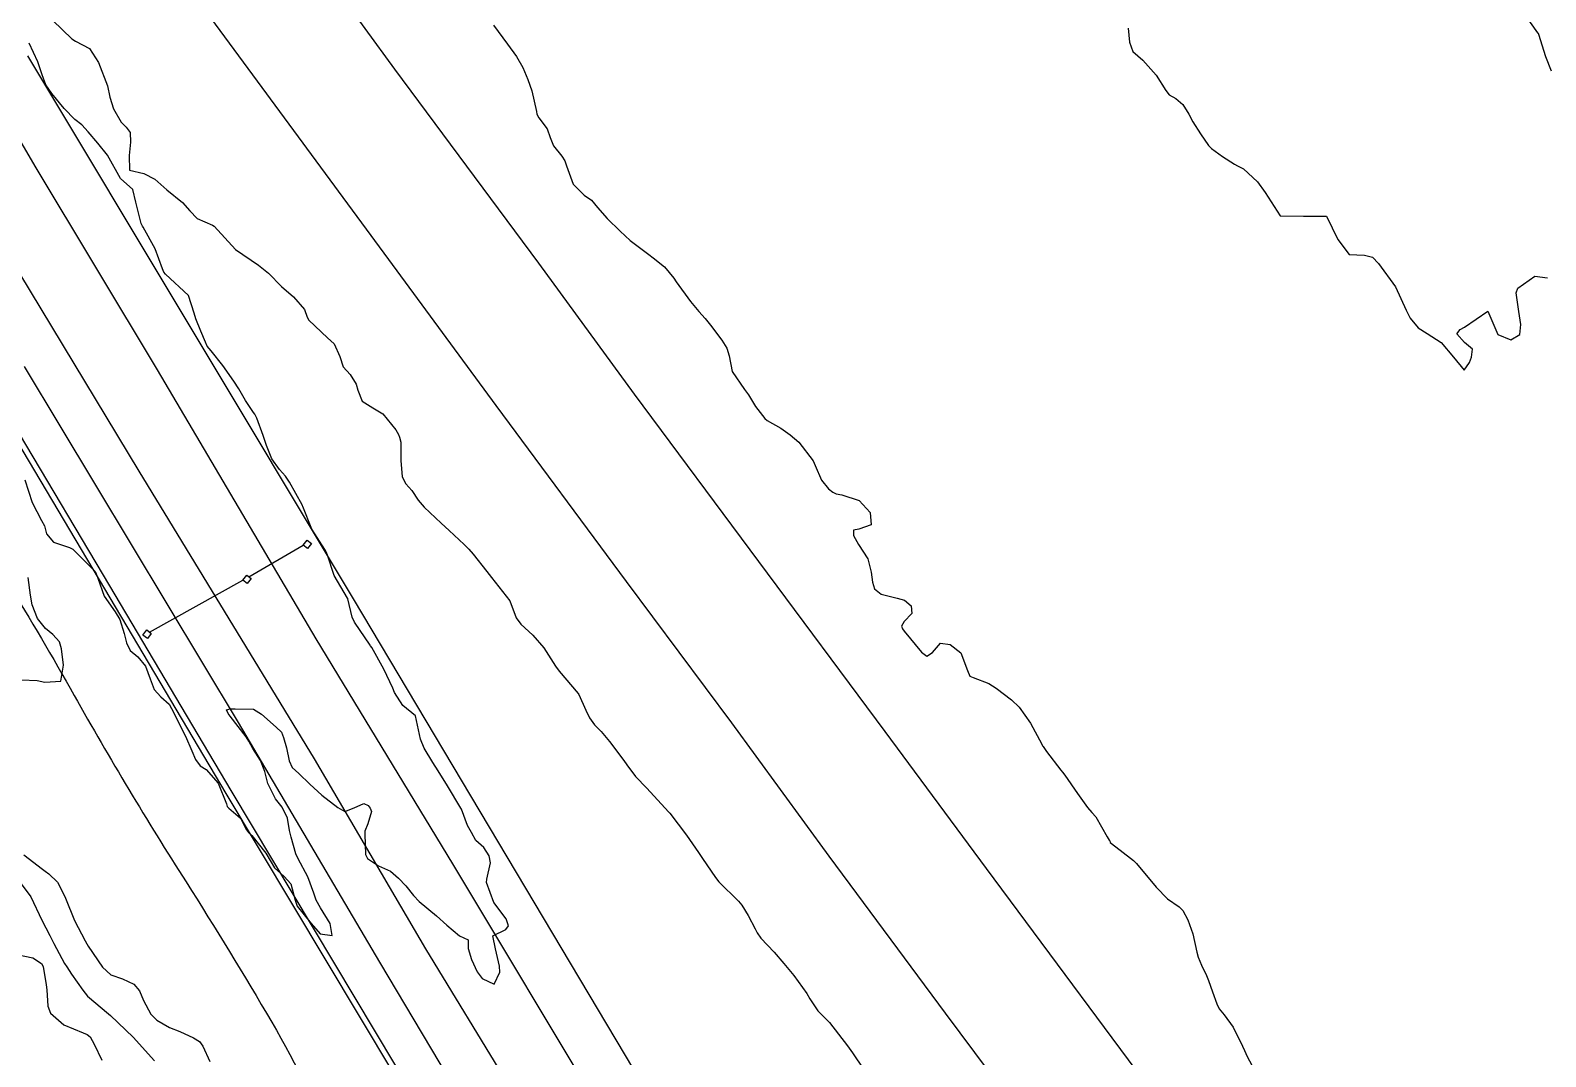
# Model space of a CAD drawing. Header units: metres. Extents: x 307586 to 320046, y 7427249 to 7434250.
# Drawn here: x 316871.3 to 317001.9, y 7432664.2 to 7432752.7 of the extents above; entities that cross this region are included whole.
import ezdxf

# ---------------------------------------------------------------- set-up
doc = ezdxf.new("R2010")
doc.units = ezdxf.units.M
doc.header["$MEASUREMENT"] = 0
for name, color, linetype in [('Canaleta de Drenagem', 151, 'Continuous'), ('Curvas de Nivel 1m', 11, 'Continuous'), ('Curvas de Nivel 5m', 15, 'Continuous'), ('Divisa', 42, 'FENCELINE2'), ('Hidrografia', 140, 'Continuous'), ('Linha Férrea', 20, 'Continuous'), ('Portico', 45, 'Continuous'), ('Vias Primárias', 230, 'Continuous')]:
    doc.layers.add(name, color=color, linetype=linetype)
doc.linetypes.add('FENCELINE2', pattern='A,0.25,-0.1,[132,ltypeshp.shx,S=0.1,R=0,X=-0.1,Y=0],-0.1,1', length=1.45)

msp = doc.modelspace()

# ---------------------------------------------------------------- linework, layer by layer
at = {"layer": 'Canaleta de Drenagem'}
for points in [[(316754.69, 7432866.21), (316756.42, 7432867.62, -0.056101), (316757.31, 7432868.19, -0.299034), (316759.91, 7432867.87), (316779.66, 7432848.46), (316791.81, 7432835.72), (316795.69, 7432831.29), (316807.63, 7432816.22), (316820.94, 7432796.68), (316829.34, 7432783.73), (316844.98, 7432759.72), (316862.49, 7432731.02), (316878.09, 7432704.81), (316888.54, 7432687.19), (316911.6, 7432648.64)], [(316755.01, 7432865.82), (316756.74, 7432867.23, -0.056101), (316757.54, 7432867.74, -0.296506), (316759.58, 7432867.5), (316779.3, 7432848.11), (316791.44, 7432835.38), (316795.31, 7432830.97), (316807.23, 7432815.93), (316820.53, 7432796.41), (316828.92, 7432783.46), (316844.55, 7432759.46), (316862.07, 7432730.77), (316877.66, 7432704.55), (316888.11, 7432686.93), (316911.18, 7432648.38)]]:
    msp.add_lwpolyline(points, format="xyb", dxfattribs=at)
at = {"layer": 'Curvas de Nivel 1m', "flags": 128}
for points, elevation in [([(316873.2, 7432753.56), (316874.83, 7432751.98), (316875.17, 7432751.79), (316876.36, 7432751.16), (316877.15, 7432749.95), (316877.91, 7432747.94), (316878.11, 7432746.95), (316878.44, 7432745.94), (316879.09, 7432744.79), (316879.53, 7432744.36), (316879.87, 7432743.92), (316879.9, 7432743.08), (316879.79, 7432741.92), (316879.8, 7432740.67), (316881.04, 7432740.37), (316882, 7432739.89), (316883.02, 7432738.96), (316884.37, 7432737.87), (316885, 7432737.16), (316885.64, 7432736.5), (316886.98, 7432735.92), (316887.12, 7432735.83), (316888.96, 7432733.81), (316890.94, 7432732.48), (316891.79, 7432731.77), (316892.92, 7432730.63), (316893.96, 7432729.75), (316894.9, 7432728.66), (316895.14, 7432727.98), (316895.28, 7432727.73), (316896.87, 7432726.2), (316897.46, 7432725.7), (316897.95, 7432724.6), (316898.23, 7432723.7), (316898.83, 7432723.05), (316899.35, 7432722.21), (316899.51, 7432721.68), (316899.88, 7432720.75), (316900.8, 7432720.16), (316901.64, 7432719.65), (316902.78, 7432718.27), (316903, 7432717.86), (316903.1, 7432717.64), (316903.19, 7432717.21), (316903.2, 7432715.63), (316903.33, 7432714.23), (316903.64, 7432713.63), (316904.14, 7432713.04), (316904.71, 7432712.2), (316905.21, 7432711.6), (316906.68, 7432710.22), (316907.36, 7432709.58), (316908.66, 7432708.39), (316909.07, 7432707.98), (316909.44, 7432707.56), (316910.63, 7432706.06), (316911.02, 7432705.54), (316912.6, 7432703.52), (316913.15, 7432702.07), (316913.55, 7432701.51), (316914.57, 7432700.56), (316915.54, 7432699.48), (316916.54, 7432697.91), (316916.84, 7432697.47), (316918.5, 7432695.53), (316918.56, 7432695.45), (316919.16, 7432694.11), (316919.48, 7432693.44), (316919.9, 7432692.85), (316920.47, 7432692.25), (316921.18, 7432691.41), (316922.44, 7432689.75), (316922.68, 7432689.4), (316923.43, 7432688.39), (316924.41, 7432687.37), (316926.28, 7432685.35), (316926.38, 7432685.22), (316927.82, 7432683.34), (316928.36, 7432682.57), (316928.85, 7432681.83), (316929.22, 7432681.32), (316930.32, 7432679.68), (316930.63, 7432679.3), (316932.3, 7432677.63), (316932.47, 7432677.45), (316932.61, 7432677.28), (316933.14, 7432676.41), (316933.74, 7432675.26), (316933.91, 7432674.91), (316934.25, 7432674.44), (316935.39, 7432673.24), (316936.23, 7432672.27), (316937.08, 7432671.22), (316938.2, 7432669.67), (316938.47, 7432669.21), (316939.16, 7432668.17), (316940.17, 7432667.18), (316941.7, 7432665.16), (316942.14, 7432664.55), (316943.08, 7432663.15)], 738), ([(316911.2, 7432753.17), (316912.41, 7432751.53), (316913.17, 7432750.47), (316913.73, 7432749.51), (316914.16, 7432748.49), (316914.49, 7432747.51), (316914.89, 7432745.72), (316914.94, 7432745.5), (316915.1, 7432745.17), (316915.81, 7432744.21), (316916.08, 7432743.49), (316916.36, 7432742.76), (316917.07, 7432741.88), (316917.35, 7432741.47), (316917.48, 7432741.04), (316918.05, 7432739.46), (316919.02, 7432738.5), (316919.64, 7432738.06), (316920.17, 7432737.43), (316921, 7432736.5), (316922.1, 7432735.41), (316922.97, 7432734.59), (316924.57, 7432733.38), (316924.96, 7432733.11), (316925.92, 7432732.33), (316926.73, 7432731.35), (316926.94, 7432731.03), (316928.16, 7432729.34), (316928.9, 7432728.48), (316929.44, 7432727.87), (316929.9, 7432727.31), (316930.87, 7432725.99), (316931.3, 7432725.3), (316931.51, 7432724.64), (316931.76, 7432723.29), (316932.83, 7432721.74), (316933.17, 7432721.28), (316933.79, 7432720.29), (316934.59, 7432719.26), (316934.79, 7432719.09), (316935.97, 7432718.43), (316936.78, 7432717.85), (316937.52, 7432717.22), (316938.75, 7432715.59), (316938.91, 7432715.21), (316939.46, 7432713.93), (316940.06, 7432713.19), (316940.44, 7432712.9), (316940.72, 7432712.76), (316941.21, 7432712.68), (316942.71, 7432712.19), (316943.67, 7432711.15), (316943.74, 7432710.09), (316942.68, 7432709.71), (316942.23, 7432709.61), (316942.22, 7432709.16), (316942.67, 7432708.4), (316943.47, 7432707.15), (316943.76, 7432706.01), (316943.85, 7432705.14), (316944.04, 7432704.56), (316944.61, 7432704.11), (316945.98, 7432703.75), (316946.61, 7432703.6), (316947.19, 7432703.1), (316947.25, 7432702.45), (316946.59, 7432701.74), (316946.35, 7432701.35), (316946.44, 7432701.11), (316946.58, 7432700.92), (316948.1, 7432699.09), (316948.55, 7432698.75), (316949.04, 7432699.08), (316949.74, 7432699.89), (316950.56, 7432699.77), (316951.49, 7432699.05), (316952.06, 7432697.52), (316952.25, 7432697.04), (316952.53, 7432696.93), (316953.9, 7432696.39), (316954.52, 7432695.99), (316955.84, 7432695), (316956.5, 7432694.37), (316957.48, 7432692.98), (316958.46, 7432691.16), (316958.53, 7432691.04), (316958.58, 7432690.97), (316958.87, 7432690.55), (316960.11, 7432688.94), (316960.25, 7432688.76), (316960.43, 7432688.5), (316961.55, 7432686.93), (316962.4, 7432685.7), (316962.77, 7432685.29), (316963.13, 7432684.91), (316964.08, 7432683.19), (316964.28, 7432682.89), (316964.31, 7432682.83), (316964.36, 7432682.68), (316965.22, 7432682.02), (316966.35, 7432681.15), (316966.63, 7432680.87), (316968.31, 7432678.85), (316969.3, 7432677.84), (316970.3, 7432677.16), (316970.62, 7432676.82), (316971.06, 7432676.04), (316971.49, 7432674.81), (316971.82, 7432673.24), (316971.95, 7432672.8), (316972.24, 7432672.11), (316972.65, 7432671.22), (316972.82, 7432670.79), (316973.16, 7432669.83), (316973.54, 7432668.78), (316973.75, 7432668.34), (316974.18, 7432667.83), (316974.97, 7432666.76), (316975.77, 7432665.14), (316975.93, 7432664.75), (316976.15, 7432664.24), (316976.96, 7432662.74)], 737), ([(316965.91, 7432752.89), (316966.01, 7432751.7), (316966.3, 7432750.88), (316967.17, 7432750.13), (316968.32, 7432748.86), (316969.14, 7432747.52), (316969.45, 7432747.16), (316970.01, 7432746.84), (316970.62, 7432746.32), (316971.12, 7432745.49), (316971.48, 7432744.82), (316972.13, 7432743.78), (316972.82, 7432742.8), (316973.08, 7432742.52), (316974.03, 7432741.84), (316975.07, 7432741.18), (316975.33, 7432741.04), (316975.86, 7432740.77), (316977.05, 7432739.65), (316977.7, 7432738.74), (316979.01, 7432736.73), (316981.01, 7432736.7), (316983.01, 7432736.68), (316983.99, 7432734.67), (316984.97, 7432733.39), (316986.29, 7432733.33), (316986.97, 7432733.17), (316987.47, 7432732.62), (316988.94, 7432730.61), (316989.88, 7432728.6), (316990.21, 7432727.89), (316990.9, 7432727.06), (316991.69, 7432726.57), (316992.89, 7432725.8), (316993.94, 7432724.55), (316994.86, 7432723.41), (316995.32, 7432724.08), (316995.49, 7432724.53), (316995.58, 7432725.23), (316994.89, 7432725.79), (316994.25, 7432726.55), (316994.53, 7432726.91), (316994.9, 7432727.12), (316996.91, 7432728.51), (316997.78, 7432726.5), (316998.89, 7432726.04), (316999.68, 7432726.48), (316999.76, 7432727.34), (316999.58, 7432728.48), (316999.34, 7432730.08), (316999.49, 7432730.48), (317000.95, 7432731.51), (317002.04, 7432731.37)], 736), ([(316870.78, 7432713.96), (316871.41, 7432712.01), (316872.22, 7432710.46), (316872.48, 7432710), (316872.67, 7432709.32), (316873.25, 7432708.58), (316874.65, 7432708.13), (316874.92, 7432707.97), (316876.63, 7432706.29), (316876.9, 7432705.95), (316877.07, 7432705.49), (316877.62, 7432703.94), (316878.58, 7432702.57), (316878.98, 7432701.92), (316879.36, 7432700.71), (316879.55, 7432699.92), (316879.87, 7432699.24), (316880.54, 7432698.7), (316881.19, 7432697.89), (316881.6, 7432696.8), (316881.93, 7432695.89), (316882.5, 7432695.26), (316883.23, 7432694.61), (316883.63, 7432693.86), (316884.46, 7432692.19), (316884.64, 7432691.85), (316885.2, 7432690.6), (316885.51, 7432689.84), (316885.9, 7432689.31), (316886.42, 7432688.98), (316887.45, 7432687.82), (316888.18, 7432686.02), (316888.24, 7432685.81), (316888.38, 7432685.65), (316889.37, 7432684.79), (316889.9, 7432683.79), (316890.1, 7432683.52), (316890.36, 7432683.3), (316891.56, 7432681.77), (316892.32, 7432680.5), (316893.15, 7432679.75), (316893.71, 7432679.14), (316894.09, 7432677.73), (316894.28, 7432677.2), (316895.46, 7432675.72), (316896.25, 7432674.81), (316897.28, 7432674.68), (316897.12, 7432675.7), (316896.28, 7432677.05), (316895.89, 7432677.71), (316895.69, 7432678.33), (316895.19, 7432679.72), (316894.34, 7432681.29), (316894.15, 7432681.73), (316893.76, 7432683.14), (316893.6, 7432683.74), (316893.42, 7432684.79), (316892.96, 7432685.75), (316892.39, 7432686.46), (316891.74, 7432687.77), (316891.48, 7432688.82), (316891.1, 7432689.77), (316890.44, 7432690.79), (316890.1, 7432691.43), (316889.88, 7432691.79), (316888.48, 7432693.59), (316888.33, 7432693.81), (316888.18, 7432694.12), (316888.49, 7432694.22), (316888.91, 7432694.22), (316890.49, 7432694.19), (316891.2, 7432693.77), (316892.47, 7432692.63), (316892.91, 7432692.2), (316893.1, 7432691.75), (316893.34, 7432690.86), (316893.58, 7432689.74), (316893.83, 7432689.15), (316894.42, 7432688.64), (316895.37, 7432687.72), (316896.4, 7432686.77), (316897.77, 7432685.7), (316898.38, 7432685.36), (316899.18, 7432685.68), (316900.01, 7432686.05), (316900.39, 7432685.87), (316900.56, 7432685.66), (316900.68, 7432685.36), (316900.37, 7432684.29), (316900.11, 7432683.66), (316900.1, 7432683.4), (316900.15, 7432681.66), (316900.34, 7432681.3), (316901.29, 7432680.68), (316902.32, 7432680.22), (316903.01, 7432679.63), (316903.64, 7432678.95), (316904.3, 7432678.13), (316904.77, 7432677.61), (316906.27, 7432676.37), (316907.16, 7432675.58), (316908.25, 7432674.66), (316909, 7432674.31), (316909.02, 7432673.56), (316909.3, 7432672.62), (316909.78, 7432671.55), (316910.21, 7432670.96), (316911.25, 7432670.49), (316911.75, 7432671.52), (316911.72, 7432672.03), (316911.35, 7432673.53), (316911.14, 7432674.65), (316912.26, 7432675.19), (316912.48, 7432675.52), (316912.27, 7432676.12), (316911.22, 7432677.53), (316910.6, 7432679.25), (316910.62, 7432679.54), (316910.92, 7432680.95), (316910.82, 7432681.54), (316910.35, 7432682.27), (316909.66, 7432682.86), (316909.3, 7432683.56), (316908.96, 7432684.15), (316908.42, 7432685.57), (316908.38, 7432685.66), (316907.24, 7432687.58), (316906.43, 7432688.88), (316905.96, 7432689.59), (316905.22, 7432690.83), (316904.9, 7432691.61), (316904.48, 7432693.61), (316903.38, 7432694.51), (316902.67, 7432695.64), (316902.51, 7432696.01), (316901.74, 7432697.65), (316900.7, 7432699.51), (316900.6, 7432699.66), (316900.55, 7432699.72), (316899.21, 7432701.68), (316899.01, 7432702.11), (316898.64, 7432703.69), (316898.63, 7432703.72), (316898.6, 7432703.76), (316897.46, 7432705.7), (316896.87, 7432707.48), (316896.8, 7432707.71), (316896.66, 7432707.95), (316895.52, 7432709.72), (316894.75, 7432711.67), (316894.73, 7432711.73), (316894.69, 7432711.81), (316893.61, 7432713.75), (316893.25, 7432714.28), (316892.73, 7432714.84), (316892.09, 7432715.77), (316891.62, 7432716.91), (316891.33, 7432717.77), (316890.79, 7432719.28), (316890.63, 7432719.62), (316890.5, 7432719.78), (316889.81, 7432720.8), (316889.25, 7432721.8), (316888.82, 7432722.47), (316887.85, 7432723.82), (316886.86, 7432725.08), (316886.52, 7432725.5), (316886.36, 7432725.83), (316885.95, 7432726.77), (316885.52, 7432727.85), (316885.39, 7432728.34), (316884.91, 7432729.86), (316882.93, 7432731.7), (316882.78, 7432731.88), (316882.66, 7432732.16), (316882.03, 7432733.89), (316880.98, 7432735.74), (316880.92, 7432735.84), (316880.89, 7432735.9), (316880.82, 7432736.06), (316880.37, 7432737.91), (316880.1, 7432738.99), (316879.03, 7432739.93), (316877.93, 7432741.94), (316877.07, 7432742.98), (316876.26, 7432743.96), (316875.69, 7432744.57), (316875.09, 7432745.02), (316874.19, 7432745.99), (316873.12, 7432747.26), (316872.6, 7432748.01), (316872.27, 7432748.88), (316871.92, 7432750.01), (316871.17, 7432751.62)], 738), ([(316870.51, 7432696.72), (316871.85, 7432696.67), (316872.51, 7432696.52), (316873.89, 7432696.6), (316874.13, 7432697.98), (316873.96, 7432699.39), (316873.77, 7432699.98), (316873.19, 7432700.62), (316872.56, 7432701.15), (316871.87, 7432702.01), (316871.43, 7432703.18), (316871.28, 7432704.01), (316871.09, 7432705.54)], 738), ([(316870.7, 7432681.64), (316872.32, 7432680.39), (316872.54, 7432680.22), (316872.86, 7432679.99), (316873.61, 7432679.28), (316874.27, 7432677.97), (316874.29, 7432677.9), (316875.08, 7432675.96), (316875.99, 7432674.21), (316876.13, 7432673.95), (316876.24, 7432673.76), (316877.48, 7432671.94), (316878.21, 7432671.29), (316879.22, 7432670.94), (316880.2, 7432670.47), (316880.68, 7432669.9), (316881.02, 7432669.06), (316881.65, 7432667.89), (316882.17, 7432667.38), (316883.27, 7432666.75), (316884.15, 7432666.39), (316885.34, 7432665.84), (316885.84, 7432665.53), (316886.14, 7432665.12), (316886.74, 7432663.82)], 739), ([(316870.23, 7432673.02), (316871.49, 7432672.74), (316872.22, 7432672.27), (316872.37, 7432672), (316872.62, 7432670.41), (316872.68, 7432669.99), (316872.77, 7432668.58), (316872.99, 7432667.99), (316874.16, 7432666.98), (316875.82, 7432666.29), (316876.15, 7432666.15), (316876.42, 7432665.95), (316876.78, 7432665.3), (316877.43, 7432663.94)], 741)]:
    msp.add_lwpolyline(points, dxfattribs=dict(at, elevation=elevation))
at = {"layer": 'Curvas de Nivel 5m', "flags": 128}
for points, elevation in [([(316999.77, 7432754.48), (317001.2, 7432752.51), (317001.24, 7432752.46), (317001.27, 7432752.39), (317001.87, 7432750.45), (317002.38, 7432749.23)], 735), ([(316870.31, 7432679.36), (316871.32, 7432678.01), (316872.26, 7432676), (316872.94, 7432674.68), (316873.3, 7432673.98), (316874.22, 7432672.27), (316874.4, 7432671.97), (316874.82, 7432671.35), (316875.78, 7432669.95), (316876.19, 7432669.44), (316878.01, 7432667.93), (316878.17, 7432667.79), (316880.14, 7432665.9), (316881.96, 7432663.88)], 740)]:
    msp.add_lwpolyline(points, dxfattribs=dict(at, elevation=elevation))
at = {"layer": 'Divisa'}
msp.add_lwpolyline([(316871.01, 7432750.52), (316899.08, 7432703.71), (316924.07, 7432661.78)], dxfattribs=at)
at = {"layer": 'Hidrografia'}
msp.add_lwpolyline([(316847.52, 7432734.37), (316851.92, 7432729.33, -0.031814), (316863.16, 7432714.69, -0.019571), (316875.04, 7432695.38, 0.013908), (316884.69, 7432679.29, -0.009706), (316892.07, 7432667.21, -0.081125), (316901.25, 7432643.35, 0.089953), (316904.92, 7432634.29, -0.042055), (316911.49, 7432621.69, 0.120482), (316912.84, 7432619.85, -0.074813), (316916.24, 7432616.02, -0.069215), (316928.24, 7432590.47, 0.039409), (316934, 7432576.01, 0.000671), (316941.22, 7432561.43, 0.043774), (316944.01, 7432556.87, -0.014897), (316950.58, 7432547.38, 0.031965), (316950.74, 7432545.08, -0.005877)], format="xyb", dxfattribs=at)
at = {"layer": 'Linha Férrea'}
for points in [[(316920.46, 7432659.52), (316907.68, 7432680.86), (316895.91, 7432700.26), (316882.22, 7432723.44), (316871.68, 7432741), (316858.75, 7432763.16)], [(316867.47, 7432736.45), (316880.62, 7432714.71), (316895.72, 7432689.92), (316905.34, 7432673.52), (316919.4, 7432650.42)], [(316870.73, 7432723.74), (316889.18, 7432693.05), (316901.35, 7432672.38), (316918.32, 7432643.91)]]:
    msp.add_lwpolyline(points, dxfattribs=at)
at = {"layer": 'Portico'}
for points in [[(316890.11, 7432705.6), (316894.78, 7432708.33)], [(316881.54, 7432700.84), (316889.58, 7432705.31)]]:
    msp.add_lwpolyline(points, dxfattribs=at)
for points in [[(316895.5, 7432708.47), (316895.16, 7432708.03), (316894.78, 7432708.33), (316895.12, 7432708.77)], [(316890.3, 7432705.45), (316889.96, 7432705.01), (316889.58, 7432705.31), (316889.92, 7432705.75)], [(316881.69, 7432700.72), (316881.35, 7432700.28), (316880.96, 7432700.58), (316881.3, 7432701.02)]]:
    msp.add_lwpolyline(points, close=True, dxfattribs=at)
at = {"layer": 'Vias Primárias'}
for points in [[(316969.98, 7432658.5), (316953.69, 7432680.46), (316944.96, 7432692.26), (316934.07, 7432706.92), (316923.34, 7432721.35), (316915.11, 7432732.65), (316902.68, 7432749.37), (316887.35, 7432770.44), (316879.61, 7432780.96), (316869.97, 7432793.8)], [(316969.98, 7432658.5), (316953.69, 7432680.46), (316944.96, 7432692.26), (316934.07, 7432706.92), (316923.34, 7432721.35), (316915.11, 7432732.65), (316902.68, 7432749.37), (316887.35, 7432770.44), (316879.61, 7432780.96), (316869.97, 7432793.8)], [(316864.17, 7432784.64), (316873.05, 7432772.35), (316884.79, 7432756.56), (316890.41, 7432748.87), (316902.14, 7432732.96), (316911.38, 7432720.38), (316922.63, 7432705.2), (316931.7, 7432693), (316940.09, 7432681.51), (316950.14, 7432667.97), (316958.88, 7432656.23)], [(316864.17, 7432784.64), (316873.05, 7432772.35), (316884.79, 7432756.56), (316890.41, 7432748.87), (316902.14, 7432732.96), (316911.38, 7432720.38), (316922.63, 7432705.2), (316931.7, 7432693), (316940.09, 7432681.51), (316950.14, 7432667.97), (316958.88, 7432656.23)]]:
    msp.add_lwpolyline(points, dxfattribs=at)

doc.saveas('drawing.dxf')
